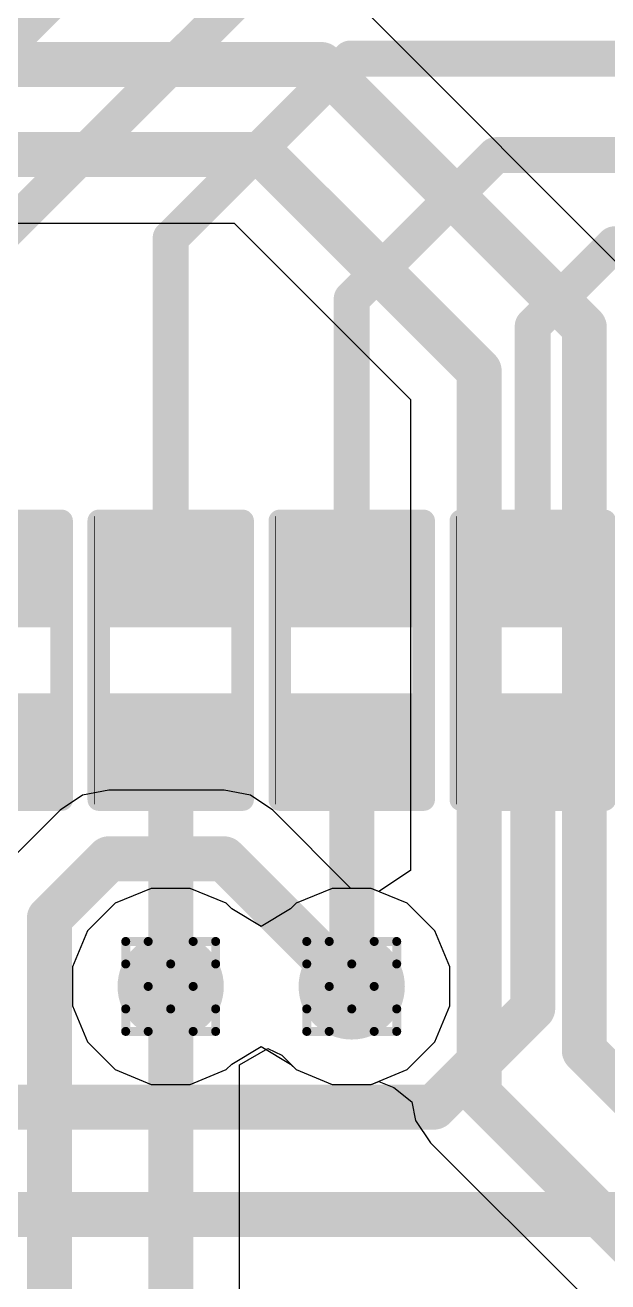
# Model space of a CAD drawing. Header units: inches. Extents: x -11 to 5379, y 0 to 5429.
# Drawn here: x 135.72 to 139.01, y 33.33 to 40.43 of the extents above; entities that cross this region are included whole.
import ezdxf

# ---------------------------------------------------------------- set-up
doc = ezdxf.new("R2010")
doc.units = ezdxf.units.IN
for name, color, linetype in [('Bottom Layer', 5, 'Continuous'), ('Drill Drawing', 1, 'Continuous'), ('GND', 16, 'Continuous'), ('PWR', 76, 'Continuous'), ('Top Layer', 1, 'Continuous'), ('Top Overlay', 2, 'Continuous'), ('Top Paste', 8, 'Continuous'), ('Top Solder', 216, 'Continuous'), ('Via Holes', 16, 'Continuous')]:
    doc.layers.add(name, color=color, linetype=linetype)

# ---------------------------------------------------------------- blocks, each defined once
blk = doc.blocks.new('R___0402_447')
at = {"layer": 'Top Layer'}
for points in [[(-0.6985, -0.3175), (-0.6985, 0.3175), (-0.2413, 0.3175), (-0.2413, -0.3175)], [(0.2413, -0.3175), (0.2413, 0.3175), (0.6985, 0.3175), (0.6985, -0.3175)]]:
    blk.add_hatch(color=1, dxfattribs=at).paths.add_polyline_path(points)
at = {"layer": 'Top Paste'}
for points in [[(-0.6985, -0.3175), (-0.6985, 0.3175), (-0.2413, 0.3175), (-0.2413, -0.3175)], [(0.2413, -0.3175), (0.2413, 0.3175), (0.6985, 0.3175), (0.6985, -0.3175)]]:
    blk.add_hatch(color=8, dxfattribs=at).paths.add_polyline_path(points)
at = {"layer": 'Top Solder'}
for points in [[(-0.7535, -0.3725), (-0.7535, 0.3725), (-0.1863, 0.3725), (-0.1863, -0.3725)], [(0.1863, -0.3725), (0.1863, 0.3725), (0.7535, 0.3725), (0.7535, -0.3725)]]:
    blk.add_hatch(color=216, dxfattribs=at).paths.add_polyline_path(points)
at = {"layer": 'Top Overlay'}
for points in [[(-0.7874, -0.4064, 0.127, 0.127, 0), (-0.7874, 0.4064, 0.127, 0.127, 0)], [(0.7874, 0.4064, 0.127, 0.127, 0), (-0.7874, 0.4064, 0.127, 0.127, 0)], [(0.7874, -0.4064, 0.127, 0.127, 0), (0.7874, 0.4064, 0.127, 0.127, 0)], [(0.7874, -0.4064, 0.127, 0.127, 0), (-0.7874, -0.4064, 0.127, 0.127, 0)], [(0.8128, -0.4318, 0.00323, 0.00323, 0), (-0.8128, -0.4318, 0.00323, 0.00323, 0)]]:
    blk.add_lwpolyline(points, format="xyseb", dxfattribs=at)
for points in [[(-0.8191, 0.4064, 0.0635, 0.0635, 1), (-0.7556, 0.4064, 0.0635, 0.0635, 1)], [(-0.8191, 0.4064, 0.0635, 0.0635, 1), (-0.7556, 0.4064, 0.0635, 0.0635, 1)], [(0.7556, 0.4064, 0.0635, 0.0635, 1), (0.8191, 0.4064, 0.0635, 0.0635, 1)], [(0.7556, 0.4064, 0.0635, 0.0635, 1), (0.8191, 0.4064, 0.0635, 0.0635, 1)], [(-0.8191, -0.4064, 0.0635, 0.0635, 1), (-0.7556, -0.4064, 0.0635, 0.0635, 1)], [(-0.8191, -0.4064, 0.0635, 0.0635, 1), (-0.7556, -0.4064, 0.0635, 0.0635, 1)], [(0.7556, -0.4064, 0.0635, 0.0635, 1), (0.8191, -0.4064, 0.0635, 0.0635, 1)], [(0.7556, -0.4064, 0.0635, 0.0635, 1), (0.8191, -0.4064, 0.0635, 0.0635, 1)], [(-0.8136, -0.4318, 0.00161, 0.00161, 1), (-0.812, -0.4318, 0.00161, 0.00161, 1)], [(0.812, -0.4318, 0.00161, 0.00161, 1), (0.8136, -0.4318, 0.00161, 0.00161, 1)]]:
    blk.add_lwpolyline(points, format="xyseb", close=True, dxfattribs=at)
blk = doc.blocks.new('R___0402_449')
at = {"layer": 'Top Layer'}
for points in [[(-0.6985, -0.3175), (-0.6985, 0.3175), (-0.2413, 0.3175), (-0.2413, -0.3175)], [(0.2413, -0.3175), (0.2413, 0.3175), (0.6985, 0.3175), (0.6985, -0.3175)]]:
    blk.add_hatch(color=1, dxfattribs=at).paths.add_polyline_path(points)
at = {"layer": 'Top Paste'}
for points in [[(-0.6985, -0.3175), (-0.6985, 0.3175), (-0.2413, 0.3175), (-0.2413, -0.3175)], [(0.2413, -0.3175), (0.2413, 0.3175), (0.6985, 0.3175), (0.6985, -0.3175)]]:
    blk.add_hatch(color=8, dxfattribs=at).paths.add_polyline_path(points)
at = {"layer": 'Top Solder'}
for points in [[(-0.7535, -0.3725), (-0.7535, 0.3725), (-0.1863, 0.3725), (-0.1863, -0.3725)], [(0.1863, -0.3725), (0.1863, 0.3725), (0.7535, 0.3725), (0.7535, -0.3725)]]:
    blk.add_hatch(color=216, dxfattribs=at).paths.add_polyline_path(points)
at = {"layer": 'Top Overlay'}
for points in [[(-0.7874, -0.4064, 0.127, 0.127, 0), (-0.7874, 0.4064, 0.127, 0.127, 0)], [(0.7874, 0.4064, 0.127, 0.127, 0), (-0.7874, 0.4064, 0.127, 0.127, 0)], [(0.7874, -0.4064, 0.127, 0.127, 0), (0.7874, 0.4064, 0.127, 0.127, 0)], [(0.7874, -0.4064, 0.127, 0.127, 0), (-0.7874, -0.4064, 0.127, 0.127, 0)], [(0.8128, -0.4318, 0.00323, 0.00323, 0), (-0.8128, -0.4318, 0.00323, 0.00323, 0)]]:
    blk.add_lwpolyline(points, format="xyseb", dxfattribs=at)
for points in [[(-0.8191, 0.4064, 0.0635, 0.0635, 1), (-0.7556, 0.4064, 0.0635, 0.0635, 1)], [(-0.8191, 0.4064, 0.0635, 0.0635, 1), (-0.7556, 0.4064, 0.0635, 0.0635, 1)], [(0.7556, 0.4064, 0.0635, 0.0635, 1), (0.8191, 0.4064, 0.0635, 0.0635, 1)], [(0.7556, 0.4064, 0.0635, 0.0635, 1), (0.8191, 0.4064, 0.0635, 0.0635, 1)], [(-0.8191, -0.4064, 0.0635, 0.0635, 1), (-0.7556, -0.4064, 0.0635, 0.0635, 1)], [(-0.8191, -0.4064, 0.0635, 0.0635, 1), (-0.7556, -0.4064, 0.0635, 0.0635, 1)], [(0.7556, -0.4064, 0.0635, 0.0635, 1), (0.8191, -0.4064, 0.0635, 0.0635, 1)], [(0.7556, -0.4064, 0.0635, 0.0635, 1), (0.8191, -0.4064, 0.0635, 0.0635, 1)], [(-0.8136, -0.4318, 0.00161, 0.00161, 1), (-0.812, -0.4318, 0.00161, 0.00161, 1)], [(0.812, -0.4318, 0.00161, 0.00161, 1), (0.8136, -0.4318, 0.00161, 0.00161, 1)]]:
    blk.add_lwpolyline(points, format="xyseb", close=True, dxfattribs=at)
blk = doc.blocks.new('R___0402_450')
at = {"layer": 'Top Layer'}
for points in [[(-0.6985, -0.3175), (-0.6985, 0.3175), (-0.2413, 0.3175), (-0.2413, -0.3175)], [(0.2413, -0.3175), (0.2413, 0.3175), (0.6985, 0.3175), (0.6985, -0.3175)]]:
    blk.add_hatch(color=1, dxfattribs=at).paths.add_polyline_path(points)
at = {"layer": 'Top Paste'}
for points in [[(-0.6985, -0.3175), (-0.6985, 0.3175), (-0.2413, 0.3175), (-0.2413, -0.3175)], [(0.2413, -0.3175), (0.2413, 0.3175), (0.6985, 0.3175), (0.6985, -0.3175)]]:
    blk.add_hatch(color=8, dxfattribs=at).paths.add_polyline_path(points)
at = {"layer": 'Top Solder'}
for points in [[(-0.7535, -0.3725), (-0.7535, 0.3725), (-0.1863, 0.3725), (-0.1863, -0.3725)], [(0.1863, -0.3725), (0.1863, 0.3725), (0.7535, 0.3725), (0.7535, -0.3725)]]:
    blk.add_hatch(color=216, dxfattribs=at).paths.add_polyline_path(points)
at = {"layer": 'Top Overlay'}
for points in [[(-0.7874, -0.4064, 0.127, 0.127, 0), (-0.7874, 0.4064, 0.127, 0.127, 0)], [(0.7874, 0.4064, 0.127, 0.127, 0), (-0.7874, 0.4064, 0.127, 0.127, 0)], [(0.7874, -0.4064, 0.127, 0.127, 0), (0.7874, 0.4064, 0.127, 0.127, 0)], [(0.7874, -0.4064, 0.127, 0.127, 0), (-0.7874, -0.4064, 0.127, 0.127, 0)], [(0.8128, -0.4318, 0.00323, 0.00323, 0), (-0.8128, -0.4318, 0.00323, 0.00323, 0)]]:
    blk.add_lwpolyline(points, format="xyseb", dxfattribs=at)
for points in [[(-0.8191, 0.4064, 0.0635, 0.0635, 1), (-0.7556, 0.4064, 0.0635, 0.0635, 1)], [(-0.8191, 0.4064, 0.0635, 0.0635, 1), (-0.7556, 0.4064, 0.0635, 0.0635, 1)], [(0.7556, 0.4064, 0.0635, 0.0635, 1), (0.8191, 0.4064, 0.0635, 0.0635, 1)], [(0.7556, 0.4064, 0.0635, 0.0635, 1), (0.8191, 0.4064, 0.0635, 0.0635, 1)], [(-0.8191, -0.4064, 0.0635, 0.0635, 1), (-0.7556, -0.4064, 0.0635, 0.0635, 1)], [(-0.8191, -0.4064, 0.0635, 0.0635, 1), (-0.7556, -0.4064, 0.0635, 0.0635, 1)], [(0.7556, -0.4064, 0.0635, 0.0635, 1), (0.8191, -0.4064, 0.0635, 0.0635, 1)], [(0.7556, -0.4064, 0.0635, 0.0635, 1), (0.8191, -0.4064, 0.0635, 0.0635, 1)], [(-0.8136, -0.4318, 0.00161, 0.00161, 1), (-0.812, -0.4318, 0.00161, 0.00161, 1)], [(0.812, -0.4318, 0.00161, 0.00161, 1), (0.8136, -0.4318, 0.00161, 0.00161, 1)]]:
    blk.add_lwpolyline(points, format="xyseb", close=True, dxfattribs=at)
blk = doc.blocks.new('R___0402_452')
at = {"layer": 'Top Layer'}
for points in [[(-0.6985, -0.3175), (-0.6985, 0.3175), (-0.2413, 0.3175), (-0.2413, -0.3175)], [(0.2413, -0.3175), (0.2413, 0.3175), (0.6985, 0.3175), (0.6985, -0.3175)]]:
    blk.add_hatch(color=1, dxfattribs=at).paths.add_polyline_path(points)
at = {"layer": 'Top Paste'}
for points in [[(-0.6985, -0.3175), (-0.6985, 0.3175), (-0.2413, 0.3175), (-0.2413, -0.3175)], [(0.2413, -0.3175), (0.2413, 0.3175), (0.6985, 0.3175), (0.6985, -0.3175)]]:
    blk.add_hatch(color=8, dxfattribs=at).paths.add_polyline_path(points)
at = {"layer": 'Top Solder'}
for points in [[(-0.7535, -0.3725), (-0.7535, 0.3725), (-0.1863, 0.3725), (-0.1863, -0.3725)], [(0.1863, -0.3725), (0.1863, 0.3725), (0.7535, 0.3725), (0.7535, -0.3725)]]:
    blk.add_hatch(color=216, dxfattribs=at).paths.add_polyline_path(points)
at = {"layer": 'Top Overlay'}
for points in [[(-0.7874, -0.4064, 0.127, 0.127, 0), (-0.7874, 0.4064, 0.127, 0.127, 0)], [(0.7874, 0.4064, 0.127, 0.127, 0), (-0.7874, 0.4064, 0.127, 0.127, 0)], [(0.7874, -0.4064, 0.127, 0.127, 0), (0.7874, 0.4064, 0.127, 0.127, 0)], [(0.7874, -0.4064, 0.127, 0.127, 0), (-0.7874, -0.4064, 0.127, 0.127, 0)], [(0.8128, -0.4318, 0.00323, 0.00323, 0), (-0.8128, -0.4318, 0.00323, 0.00323, 0)]]:
    blk.add_lwpolyline(points, format="xyseb", dxfattribs=at)
for points in [[(-0.8191, 0.4064, 0.0635, 0.0635, 1), (-0.7556, 0.4064, 0.0635, 0.0635, 1)], [(-0.8191, 0.4064, 0.0635, 0.0635, 1), (-0.7556, 0.4064, 0.0635, 0.0635, 1)], [(0.7556, 0.4064, 0.0635, 0.0635, 1), (0.8191, 0.4064, 0.0635, 0.0635, 1)], [(0.7556, 0.4064, 0.0635, 0.0635, 1), (0.8191, 0.4064, 0.0635, 0.0635, 1)], [(-0.8191, -0.4064, 0.0635, 0.0635, 1), (-0.7556, -0.4064, 0.0635, 0.0635, 1)], [(-0.8191, -0.4064, 0.0635, 0.0635, 1), (-0.7556, -0.4064, 0.0635, 0.0635, 1)], [(0.7556, -0.4064, 0.0635, 0.0635, 1), (0.8191, -0.4064, 0.0635, 0.0635, 1)], [(0.7556, -0.4064, 0.0635, 0.0635, 1), (0.8191, -0.4064, 0.0635, 0.0635, 1)], [(-0.8136, -0.4318, 0.00161, 0.00161, 1), (-0.812, -0.4318, 0.00161, 0.00161, 1)], [(0.812, -0.4318, 0.00161, 0.00161, 1), (0.8136, -0.4318, 0.00161, 0.00161, 1)]]:
    blk.add_lwpolyline(points, format="xyseb", close=True, dxfattribs=at)

msp = doc.modelspace()

# ---------------------------------------------------------------- hatches: boundary and pattern name
at = {"layer": 'Bottom Layer'}
h = msp.add_hatch(color=5, dxfattribs=at)
edge = h.paths.add_edge_path()
edge.add_arc((136.5393, 35), 0.3, 0, 360)
h = msp.add_hatch(color=5, dxfattribs=at)
edge = h.paths.add_edge_path()
edge.add_arc((137.5616, 35), 0.3, 0, 360)
at = {"layer": 'GND'}
h = msp.add_hatch(color=16, dxfattribs=at)
edge = h.paths.add_edge_path()
edge.add_arc((136.5393, 35), 0.3, 0, 360)
h = msp.add_hatch(color=16, dxfattribs=at)
edge = h.paths.add_edge_path()
edge.add_arc((137.5616, 35), 0.3, 0, 360)
at = {"layer": 'PWR'}
h = msp.add_hatch(color=76, dxfattribs=at)
edge = h.paths.add_edge_path()
edge.add_arc((136.5393, 35), 0.3, 0, 360)
h = msp.add_hatch(color=76, dxfattribs=at)
edge = h.paths.add_edge_path()
edge.add_arc((137.5616, 35), 0.3, 0, 360)
at = {"layer": 'Top Layer'}
h = msp.add_hatch(color=1, dxfattribs=at)
edge = h.paths.add_edge_path()
edge.add_arc((136.5393, 35), 0.3, 0, 360)
h = msp.add_hatch(color=1, dxfattribs=at)
edge = h.paths.add_edge_path()
edge.add_arc((137.5616, 35), 0.3, 0, 360)
at = {"layer": 'Via Holes'}
h = msp.add_hatch(color=7, dxfattribs=at)
edge = h.paths.add_edge_path()
edge.add_arc((136.5393, 35), 0.15, 0, 360)
h = msp.add_hatch(color=7, dxfattribs=at)
edge = h.paths.add_edge_path()
edge.add_arc((137.5616, 35), 0.15, 0, 360)

# ---------------------------------------------------------------- linework, layer by layer
at = {"layer": 'Bottom Layer'}
for p, q in [((139.1499, 38.9979), (137.6649, 40.4829)), ((126.0094, 39.3117), (136.8975, 39.3117)), ((136.8975, 39.3117), (137.8929, 38.3163)), ((137.8929, 38.3163), (137.8929, 35.6549)), ((136.0411, 36.08), (135.9151, 35.9958)), ((136.1898, 36.1096), (136.0411, 36.08)), ((136.8405, 36.1096), (136.1898, 36.1096)), ((136.9892, 36.08), (136.8405, 36.1096)), ((137.1152, 35.9958), (136.9892, 36.08)), ((135.9151, 35.9958), (135.5797, 35.6605)), ((137.557, 35.554), (137.1152, 35.9958)), ((137.8929, 35.6549), (137.7151, 35.5361)), ((137.6718, 35.554), (137.557, 35.554)), ((137.7151, 35.5361), (137.6718, 35.554)), ((136.9278, 34.5573), (137.0874, 34.6491)), ((137.0874, 34.6491), (137.1666, 34.6115)), ((137.1666, 34.6115), (137.2478, 34.5303)), ((136.9278, 29.9664), (136.9278, 34.5573)), ((137.2478, 34.5303), (137.4514, 34.446)), ((137.4514, 34.446), (137.6718, 34.446)), ((137.6718, 34.446), (137.7151, 34.4639)), ((137.7151, 34.4639), (137.7997, 34.4294)), ((137.7997, 34.4294), (137.9014, 34.3486)), ((137.9014, 34.3486), (137.9225, 34.2427)), ((137.9225, 34.2427), (138.0067, 34.1166)), ((138.0067, 34.1166), (138.8661, 33.2572))]:
    msp.add_line(p, q, dxfattribs=at)
for points in [[(126.3412, 40.2082, 0.254, 0.254, 0), (137.3902, 40.2082, 0.254, 0.254, 0)], [(137.3902, 40.2082, 0.254, 0.254, 0), (138.8752, 38.7232, 0.254, 0.254, 0)], [(126.0094, 39.7002, 0.254, 0.254, 0), (137.0584, 39.7002, 0.254, 0.254, 0)], [(137.0584, 39.7002, 0.254, 0.254, 0), (138.2814, 38.4773, 0.254, 0.254, 0)], [(138.8752, 34.6373, 0.254, 0.254, 0), (138.8752, 38.7232, 0.254, 0.254, 0)], [(138.2814, 34.3913, 0.254, 0.254, 0), (138.2814, 38.4773, 0.254, 0.254, 0)], [(135.8544, 35.3858, 0.254, 0.254, 0), (136.1898, 35.7211, 0.254, 0.254, 0)], [(136.1898, 35.7211, 0.254, 0.254, 0), (136.8405, 35.7211, 0.254, 0.254, 0)], [(136.8405, 35.7211, 0.254, 0.254, 0), (137.5616, 35, 0.254, 0.254, 0)], [(135.8544, 29.7621, 0.254, 0.254, 0), (135.8544, 35.3858, 0.254, 0.254, 0)], [(136.5393, 29.8055, 0.254, 0.254, 0), (136.5393, 35, 0.254, 0.254, 0)], [(138.8752, 34.6373, 0.254, 0.254, 0), (139.3867, 34.1258, 0.254, 0.254, 0)], [(138.2814, 34.3913, 0.254, 0.254, 0), (139.1407, 33.5319, 0.254, 0.254, 0)]]:
    msp.add_lwpolyline(points, format="xyseb", dxfattribs=at)
for points in [[(137.3267, 40.2082, 0.127, 0.127, 1), (137.4537, 40.2082, 0.127, 0.127, 1)], [(137.3267, 40.2082, 0.127, 0.127, 1), (137.4537, 40.2082, 0.127, 0.127, 1)], [(136.9949, 39.7002, 0.127, 0.127, 1), (137.1219, 39.7002, 0.127, 0.127, 1)], [(136.9949, 39.7002, 0.127, 0.127, 1), (137.1219, 39.7002, 0.127, 0.127, 1)], [(138.8117, 38.7232, 0.127, 0.127, 1), (138.9387, 38.7232, 0.127, 0.127, 1)], [(138.8117, 38.7232, 0.127, 0.127, 1), (138.9387, 38.7232, 0.127, 0.127, 1)], [(138.2179, 38.4773, 0.127, 0.127, 1), (138.3449, 38.4773, 0.127, 0.127, 1)], [(138.2179, 38.4773, 0.127, 0.127, 1), (138.3449, 38.4773, 0.127, 0.127, 1)], [(136.1263, 35.7211, 0.127, 0.127, 1), (136.2533, 35.7211, 0.127, 0.127, 1)], [(136.1263, 35.7211, 0.127, 0.127, 1), (136.2533, 35.7211, 0.127, 0.127, 1)], [(136.777, 35.7211, 0.127, 0.127, 1), (136.904, 35.7211, 0.127, 0.127, 1)], [(136.777, 35.7211, 0.127, 0.127, 1), (136.904, 35.7211, 0.127, 0.127, 1)], [(135.7909, 35.3858, 0.127, 0.127, 1), (135.9179, 35.3858, 0.127, 0.127, 1)], [(135.7909, 35.3858, 0.127, 0.127, 1), (135.9179, 35.3858, 0.127, 0.127, 1)], [(136.4758, 35, 0.127, 0.127, 1), (136.6028, 35, 0.127, 0.127, 1)], [(137.4981, 35, 0.127, 0.127, 1), (137.6251, 35, 0.127, 0.127, 1)], [(138.8117, 34.6373, 0.127, 0.127, 1), (138.9387, 34.6373, 0.127, 0.127, 1)], [(138.8117, 34.6373, 0.127, 0.127, 1), (138.9387, 34.6373, 0.127, 0.127, 1)], [(138.2179, 34.3913, 0.127, 0.127, 1), (138.3449, 34.3913, 0.127, 0.127, 1)], [(138.2179, 34.3913, 0.127, 0.127, 1), (138.3449, 34.3913, 0.127, 0.127, 1)]]:
    msp.add_lwpolyline(points, format="xyseb", close=True, dxfattribs=at)
at = {"layer": 'Drill Drawing'}
for points in [[(136.2853, 35.127, 0.0508, 0.0508, 0), (136.2853, 35.254, 0.0508, 0.0508, 0)], [(136.2853, 35.254, 0.0508, 0.0508, 0), (136.4123, 35.254, 0.0508, 0.0508, 0)], [(136.4123, 35.254, 0.0508, 0.0508, 0), (136.5393, 35.127, 0.0508, 0.0508, 0)], [(136.5393, 35.127, 0.0508, 0.0508, 0), (136.6663, 35.254, 0.0508, 0.0508, 0)], [(136.6663, 35.254, 0.0508, 0.0508, 0), (136.7933, 35.254, 0.0508, 0.0508, 0)], [(136.7933, 35.127, 0.0508, 0.0508, 0), (136.7933, 35.254, 0.0508, 0.0508, 0)], [(137.3076, 35.127, 0.0508, 0.0508, 0), (137.3076, 35.254, 0.0508, 0.0508, 0)], [(137.3076, 35.254, 0.0508, 0.0508, 0), (137.4346, 35.254, 0.0508, 0.0508, 0)], [(137.4346, 35.254, 0.0508, 0.0508, 0), (137.5616, 35.127, 0.0508, 0.0508, 0)], [(137.5616, 35.127, 0.0508, 0.0508, 0), (137.6886, 35.254, 0.0508, 0.0508, 0)], [(137.6886, 35.254, 0.0508, 0.0508, 0), (137.8156, 35.254, 0.0508, 0.0508, 0)], [(137.8156, 35.127, 0.0508, 0.0508, 0), (137.8156, 35.254, 0.0508, 0.0508, 0)], [(136.2853, 35.127, 0.0508, 0.0508, 0), (136.4123, 35, 0.0508, 0.0508, 0)], [(136.6663, 35, 0.0508, 0.0508, 0), (136.7933, 35.127, 0.0508, 0.0508, 0)], [(137.3076, 35.127, 0.0508, 0.0508, 0), (137.4346, 35, 0.0508, 0.0508, 0)], [(137.6886, 35, 0.0508, 0.0508, 0), (137.8156, 35.127, 0.0508, 0.0508, 0)], [(136.2853, 34.873, 0.0508, 0.0508, 0), (136.4123, 35, 0.0508, 0.0508, 0)], [(136.6663, 35, 0.0508, 0.0508, 0), (136.7933, 34.873, 0.0508, 0.0508, 0)], [(137.3076, 34.873, 0.0508, 0.0508, 0), (137.4346, 35, 0.0508, 0.0508, 0)], [(137.6886, 35, 0.0508, 0.0508, 0), (137.8156, 34.873, 0.0508, 0.0508, 0)], [(136.2853, 34.746, 0.0508, 0.0508, 0), (136.2853, 34.873, 0.0508, 0.0508, 0)], [(136.4123, 34.746, 0.0508, 0.0508, 0), (136.5393, 34.873, 0.0508, 0.0508, 0)], [(136.5393, 34.873, 0.0508, 0.0508, 0), (136.6663, 34.746, 0.0508, 0.0508, 0)], [(136.7933, 34.746, 0.0508, 0.0508, 0), (136.7933, 34.873, 0.0508, 0.0508, 0)], [(137.3076, 34.746, 0.0508, 0.0508, 0), (137.3076, 34.873, 0.0508, 0.0508, 0)], [(137.4346, 34.746, 0.0508, 0.0508, 0), (137.5616, 34.873, 0.0508, 0.0508, 0)], [(137.5616, 34.873, 0.0508, 0.0508, 0), (137.6886, 34.746, 0.0508, 0.0508, 0)], [(137.8156, 34.746, 0.0508, 0.0508, 0), (137.8156, 34.873, 0.0508, 0.0508, 0)], [(136.2853, 34.746, 0.0508, 0.0508, 0), (136.4123, 34.746, 0.0508, 0.0508, 0)], [(136.6663, 34.746, 0.0508, 0.0508, 0), (136.7933, 34.746, 0.0508, 0.0508, 0)], [(137.3076, 34.746, 0.0508, 0.0508, 0), (137.4346, 34.746, 0.0508, 0.0508, 0)], [(137.6886, 34.746, 0.0508, 0.0508, 0), (137.8156, 34.746, 0.0508, 0.0508, 0)]]:
    msp.add_lwpolyline(points, format="xyseb", dxfattribs=at)
for points in [[(136.2726, 35.254, 0.0254, 0.0254, 1), (136.298, 35.254, 0.0254, 0.0254, 1)], [(136.2726, 35.254, 0.0254, 0.0254, 1), (136.298, 35.254, 0.0254, 0.0254, 1)], [(136.3996, 35.254, 0.0254, 0.0254, 1), (136.425, 35.254, 0.0254, 0.0254, 1)], [(136.3996, 35.254, 0.0254, 0.0254, 1), (136.425, 35.254, 0.0254, 0.0254, 1)], [(136.6536, 35.254, 0.0254, 0.0254, 1), (136.679, 35.254, 0.0254, 0.0254, 1)], [(136.6536, 35.254, 0.0254, 0.0254, 1), (136.679, 35.254, 0.0254, 0.0254, 1)], [(136.7806, 35.254, 0.0254, 0.0254, 1), (136.806, 35.254, 0.0254, 0.0254, 1)], [(136.7806, 35.254, 0.0254, 0.0254, 1), (136.806, 35.254, 0.0254, 0.0254, 1)], [(137.2949, 35.254, 0.0254, 0.0254, 1), (137.3203, 35.254, 0.0254, 0.0254, 1)], [(137.2949, 35.254, 0.0254, 0.0254, 1), (137.3203, 35.254, 0.0254, 0.0254, 1)], [(137.4219, 35.254, 0.0254, 0.0254, 1), (137.4473, 35.254, 0.0254, 0.0254, 1)], [(137.4219, 35.254, 0.0254, 0.0254, 1), (137.4473, 35.254, 0.0254, 0.0254, 1)], [(137.6759, 35.254, 0.0254, 0.0254, 1), (137.7013, 35.254, 0.0254, 0.0254, 1)], [(137.6759, 35.254, 0.0254, 0.0254, 1), (137.7013, 35.254, 0.0254, 0.0254, 1)], [(137.8029, 35.254, 0.0254, 0.0254, 1), (137.8283, 35.254, 0.0254, 0.0254, 1)], [(137.8029, 35.254, 0.0254, 0.0254, 1), (137.8283, 35.254, 0.0254, 0.0254, 1)], [(136.2726, 35.127, 0.0254, 0.0254, 1), (136.298, 35.127, 0.0254, 0.0254, 1)], [(136.2726, 35.127, 0.0254, 0.0254, 1), (136.298, 35.127, 0.0254, 0.0254, 1)], [(136.5266, 35.127, 0.0254, 0.0254, 1), (136.552, 35.127, 0.0254, 0.0254, 1)], [(136.5266, 35.127, 0.0254, 0.0254, 1), (136.552, 35.127, 0.0254, 0.0254, 1)], [(136.7806, 35.127, 0.0254, 0.0254, 1), (136.806, 35.127, 0.0254, 0.0254, 1)], [(136.7806, 35.127, 0.0254, 0.0254, 1), (136.806, 35.127, 0.0254, 0.0254, 1)], [(137.2949, 35.127, 0.0254, 0.0254, 1), (137.3203, 35.127, 0.0254, 0.0254, 1)], [(137.2949, 35.127, 0.0254, 0.0254, 1), (137.3203, 35.127, 0.0254, 0.0254, 1)], [(137.5489, 35.127, 0.0254, 0.0254, 1), (137.5743, 35.127, 0.0254, 0.0254, 1)], [(137.5489, 35.127, 0.0254, 0.0254, 1), (137.5743, 35.127, 0.0254, 0.0254, 1)], [(137.8029, 35.127, 0.0254, 0.0254, 1), (137.8283, 35.127, 0.0254, 0.0254, 1)], [(137.8029, 35.127, 0.0254, 0.0254, 1), (137.8283, 35.127, 0.0254, 0.0254, 1)], [(136.3996, 35, 0.0254, 0.0254, 1), (136.425, 35, 0.0254, 0.0254, 1)], [(136.3996, 35, 0.0254, 0.0254, 1), (136.425, 35, 0.0254, 0.0254, 1)], [(136.6536, 35, 0.0254, 0.0254, 1), (136.679, 35, 0.0254, 0.0254, 1)], [(136.6536, 35, 0.0254, 0.0254, 1), (136.679, 35, 0.0254, 0.0254, 1)], [(137.4219, 35, 0.0254, 0.0254, 1), (137.4473, 35, 0.0254, 0.0254, 1)], [(137.4219, 35, 0.0254, 0.0254, 1), (137.4473, 35, 0.0254, 0.0254, 1)], [(137.6759, 35, 0.0254, 0.0254, 1), (137.7013, 35, 0.0254, 0.0254, 1)], [(137.6759, 35, 0.0254, 0.0254, 1), (137.7013, 35, 0.0254, 0.0254, 1)], [(136.2726, 34.873, 0.0254, 0.0254, 1), (136.298, 34.873, 0.0254, 0.0254, 1)], [(136.2726, 34.873, 0.0254, 0.0254, 1), (136.298, 34.873, 0.0254, 0.0254, 1)], [(136.5266, 34.873, 0.0254, 0.0254, 1), (136.552, 34.873, 0.0254, 0.0254, 1)], [(136.5266, 34.873, 0.0254, 0.0254, 1), (136.552, 34.873, 0.0254, 0.0254, 1)], [(136.7806, 34.873, 0.0254, 0.0254, 1), (136.806, 34.873, 0.0254, 0.0254, 1)], [(136.7806, 34.873, 0.0254, 0.0254, 1), (136.806, 34.873, 0.0254, 0.0254, 1)], [(137.2949, 34.873, 0.0254, 0.0254, 1), (137.3203, 34.873, 0.0254, 0.0254, 1)], [(137.2949, 34.873, 0.0254, 0.0254, 1), (137.3203, 34.873, 0.0254, 0.0254, 1)], [(137.5489, 34.873, 0.0254, 0.0254, 1), (137.5743, 34.873, 0.0254, 0.0254, 1)], [(137.5489, 34.873, 0.0254, 0.0254, 1), (137.5743, 34.873, 0.0254, 0.0254, 1)], [(137.8029, 34.873, 0.0254, 0.0254, 1), (137.8283, 34.873, 0.0254, 0.0254, 1)], [(137.8029, 34.873, 0.0254, 0.0254, 1), (137.8283, 34.873, 0.0254, 0.0254, 1)], [(136.2726, 34.746, 0.0254, 0.0254, 1), (136.298, 34.746, 0.0254, 0.0254, 1)], [(136.2726, 34.746, 0.0254, 0.0254, 1), (136.298, 34.746, 0.0254, 0.0254, 1)], [(136.3996, 34.746, 0.0254, 0.0254, 1), (136.425, 34.746, 0.0254, 0.0254, 1)], [(136.3996, 34.746, 0.0254, 0.0254, 1), (136.425, 34.746, 0.0254, 0.0254, 1)], [(136.6536, 34.746, 0.0254, 0.0254, 1), (136.679, 34.746, 0.0254, 0.0254, 1)], [(136.6536, 34.746, 0.0254, 0.0254, 1), (136.679, 34.746, 0.0254, 0.0254, 1)], [(136.7806, 34.746, 0.0254, 0.0254, 1), (136.806, 34.746, 0.0254, 0.0254, 1)], [(136.7806, 34.746, 0.0254, 0.0254, 1), (136.806, 34.746, 0.0254, 0.0254, 1)], [(137.2949, 34.746, 0.0254, 0.0254, 1), (137.3203, 34.746, 0.0254, 0.0254, 1)], [(137.2949, 34.746, 0.0254, 0.0254, 1), (137.3203, 34.746, 0.0254, 0.0254, 1)], [(137.4219, 34.746, 0.0254, 0.0254, 1), (137.4473, 34.746, 0.0254, 0.0254, 1)], [(137.4219, 34.746, 0.0254, 0.0254, 1), (137.4473, 34.746, 0.0254, 0.0254, 1)], [(137.6759, 34.746, 0.0254, 0.0254, 1), (137.7013, 34.746, 0.0254, 0.0254, 1)], [(137.6759, 34.746, 0.0254, 0.0254, 1), (137.7013, 34.746, 0.0254, 0.0254, 1)], [(137.8029, 34.746, 0.0254, 0.0254, 1), (137.8283, 34.746, 0.0254, 0.0254, 1)], [(137.8029, 34.746, 0.0254, 0.0254, 1), (137.8283, 34.746, 0.0254, 0.0254, 1)]]:
    msp.add_lwpolyline(points, format="xyseb", close=True, dxfattribs=at)
at = {"layer": 'GND'}
for p, q in [((136.4291, 35.554), (136.2255, 35.4697)), ((136.6495, 35.554), (136.4291, 35.554)), ((136.8532, 35.4697), (136.6495, 35.554)), ((137.4514, 35.554), (137.2478, 35.4697)), ((137.6718, 35.554), (137.4514, 35.554)), ((137.8754, 35.4697), (137.6718, 35.554)), ((136.2255, 35.4697), (136.0697, 35.3138)), ((136.8845, 35.4383), (136.8532, 35.4697)), ((137.0505, 35.3387), (136.8845, 35.4383)), ((137.2164, 35.4383), (137.0505, 35.3387)), ((137.2478, 35.4697), (137.2164, 35.4383)), ((138.0313, 35.3138), (137.8754, 35.4697)), ((136.0697, 35.3138), (135.9853, 35.1102)), ((138.1156, 35.1102), (138.0313, 35.3138)), ((135.9853, 35.1102), (135.9853, 34.8898)), ((138.1156, 34.8898), (138.1156, 35.1102)), ((135.9853, 34.8898), (136.0697, 34.6862)), ((138.0313, 34.6862), (138.1156, 34.8898)), ((136.0697, 34.6862), (136.2255, 34.5303)), ((136.8845, 34.5617), (137.0505, 34.6613)), ((137.0505, 34.6613), (137.2164, 34.5617)), ((137.8754, 34.5303), (138.0313, 34.6862)), ((136.2255, 34.5303), (136.4291, 34.446)), ((136.6495, 34.446), (136.8532, 34.5303)), ((136.8532, 34.5303), (136.8845, 34.5617)), ((137.2164, 34.5617), (137.2478, 34.5303)), ((137.2478, 34.5303), (137.4514, 34.446)), ((137.6718, 34.446), (137.8754, 34.5303)), ((136.4291, 34.446), (136.6495, 34.446)), ((137.4514, 34.446), (137.6718, 34.446))]:
    msp.add_line(p, q, dxfattribs=at)
at = {"layer": 'PWR'}
for p, q in [((136.4291, 35.554), (136.2255, 35.4697)), ((136.6495, 35.554), (136.4291, 35.554)), ((136.8532, 35.4697), (136.6495, 35.554)), ((137.4514, 35.554), (137.2478, 35.4697)), ((137.6718, 35.554), (137.4514, 35.554)), ((137.8754, 35.4697), (137.6718, 35.554)), ((136.2255, 35.4697), (136.0697, 35.3138)), ((136.8845, 35.4383), (136.8532, 35.4697)), ((137.0505, 35.3387), (136.8845, 35.4383)), ((137.2164, 35.4383), (137.0505, 35.3387)), ((137.2478, 35.4697), (137.2164, 35.4383)), ((138.0313, 35.3138), (137.8754, 35.4697)), ((136.0697, 35.3138), (135.9853, 35.1102)), ((138.1156, 35.1102), (138.0313, 35.3138)), ((135.9853, 35.1102), (135.9853, 34.8898)), ((138.1156, 34.8898), (138.1156, 35.1102)), ((135.9853, 34.8898), (136.0697, 34.6862)), ((138.0313, 34.6862), (138.1156, 34.8898)), ((136.0697, 34.6862), (136.2255, 34.5303)), ((136.8845, 34.5617), (137.0505, 34.6613)), ((137.0505, 34.6613), (137.2164, 34.5617)), ((137.8754, 34.5303), (138.0313, 34.6862)), ((136.2255, 34.5303), (136.4291, 34.446)), ((136.6495, 34.446), (136.8532, 34.5303)), ((136.8532, 34.5303), (136.8845, 34.5617)), ((137.2164, 34.5617), (137.2478, 34.5303)), ((137.2478, 34.5303), (137.4514, 34.446)), ((137.6718, 34.446), (137.8754, 34.5303)), ((136.4291, 34.446), (136.6495, 34.446)), ((137.4514, 34.446), (137.6718, 34.446))]:
    msp.add_line(p, q, dxfattribs=at)
at = {"layer": 'Top Layer'}
for points in [[(134.4948, 39.1924, 0.2032, 0.2032, 0), (136.7168, 41.4144, 0.2032, 0.2032, 0)], [(135.5171, 39.1734, 0.2032, 0.2032, 0), (137.1901, 40.8464, 0.2032, 0.2032, 0)], [(136.5393, 39.2276, 0.2032, 0.2032, 0), (137.5536, 40.2419, 0.2032, 0.2032, 0)], [(137.5536, 40.2419, 0.2032, 0.2032, 0), (139.974, 40.2419, 0.2032, 0.2032, 0)], [(137.5616, 38.8843, 0.2032, 0.2032, 0), (138.3734, 39.6962, 0.2032, 0.2032, 0)], [(138.3734, 39.6962, 0.2032, 0.2032, 0), (140.1141, 39.6962, 0.2032, 0.2032, 0)], [(136.5393, 37.3126, 0.2032, 0.2032, 0), (136.5393, 39.2276, 0.2032, 0.2032, 0)], [(138.5839, 38.7315, 0.2032, 0.2032, 0), (139.0447, 39.1924, 0.2032, 0.2032, 0)], [(139.0447, 39.1924, 0.2032, 0.2032, 0), (140.2912, 39.1924, 0.2032, 0.2032, 0)], [(137.5616, 37.3126, 0.2032, 0.2032, 0), (137.5616, 38.8843, 0.2032, 0.2032, 0)], [(138.5839, 37.3126, 0.2032, 0.2032, 0), (138.5839, 38.7315, 0.2032, 0.2032, 0)], [(136.5393, 35, 0.254, 0.254, 0), (136.5393, 36.3728, 0.254, 0.254, 0)], [(137.5616, 35, 0.254, 0.254, 0), (137.5616, 36.3728, 0.254, 0.254, 0)], [(138.5839, 34.8761, 0.254, 0.254, 0), (138.5839, 36.3728, 0.254, 0.254, 0)], [(138.0259, 34.3181, 0.254, 0.254, 0), (138.5839, 34.8761, 0.254, 0.254, 0)], [(126.6295, 34.3181, 0.254, 0.254, 0), (138.0259, 34.3181, 0.254, 0.254, 0)], [(126.2449, 33.7114, 0.254, 0.254, 0), (141.7627, 33.7114, 0.254, 0.254, 0)]]:
    msp.add_lwpolyline(points, format="xyseb", dxfattribs=at)
for points in [[(137.5028, 40.2419, 0.1016, 0.1016, 1), (137.6044, 40.2419, 0.1016, 0.1016, 1)], [(137.5028, 40.2419, 0.1016, 0.1016, 1), (137.6044, 40.2419, 0.1016, 0.1016, 1)], [(138.3226, 39.6962, 0.1016, 0.1016, 1), (138.4242, 39.6962, 0.1016, 0.1016, 1)], [(138.3226, 39.6962, 0.1016, 0.1016, 1), (138.4242, 39.6962, 0.1016, 0.1016, 1)], [(136.4885, 39.2276, 0.1016, 0.1016, 1), (136.5901, 39.2276, 0.1016, 0.1016, 1)], [(136.4885, 39.2276, 0.1016, 0.1016, 1), (136.5901, 39.2276, 0.1016, 0.1016, 1)], [(138.9939, 39.1924, 0.1016, 0.1016, 1), (139.0955, 39.1924, 0.1016, 0.1016, 1)], [(138.9939, 39.1924, 0.1016, 0.1016, 1), (139.0955, 39.1924, 0.1016, 0.1016, 1)], [(137.5108, 38.8843, 0.1016, 0.1016, 1), (137.6124, 38.8843, 0.1016, 0.1016, 1)], [(137.5108, 38.8843, 0.1016, 0.1016, 1), (137.6124, 38.8843, 0.1016, 0.1016, 1)], [(138.5331, 38.7315, 0.1016, 0.1016, 1), (138.6347, 38.7315, 0.1016, 0.1016, 1)], [(138.5331, 38.7315, 0.1016, 0.1016, 1), (138.6347, 38.7315, 0.1016, 0.1016, 1)], [(136.4885, 37.3126, 0.1016, 0.1016, 1), (136.5901, 37.3126, 0.1016, 0.1016, 1)], [(137.5108, 37.3126, 0.1016, 0.1016, 1), (137.6124, 37.3126, 0.1016, 0.1016, 1)], [(138.5331, 37.3126, 0.1016, 0.1016, 1), (138.6347, 37.3126, 0.1016, 0.1016, 1)], [(136.4758, 36.3728, 0.127, 0.127, 1), (136.6028, 36.3728, 0.127, 0.127, 1)], [(137.4981, 36.3728, 0.127, 0.127, 1), (137.6251, 36.3728, 0.127, 0.127, 1)], [(138.5204, 36.3728, 0.127, 0.127, 1), (138.6474, 36.3728, 0.127, 0.127, 1)], [(136.4758, 35, 0.127, 0.127, 1), (136.6028, 35, 0.127, 0.127, 1)], [(137.4981, 35, 0.127, 0.127, 1), (137.6251, 35, 0.127, 0.127, 1)], [(138.5204, 34.8761, 0.127, 0.127, 1), (138.6474, 34.8761, 0.127, 0.127, 1)], [(138.5204, 34.8761, 0.127, 0.127, 1), (138.6474, 34.8761, 0.127, 0.127, 1)], [(137.9624, 34.3181, 0.127, 0.127, 1), (138.0894, 34.3181, 0.127, 0.127, 1)], [(137.9624, 34.3181, 0.127, 0.127, 1), (138.0894, 34.3181, 0.127, 0.127, 1)]]:
    msp.add_lwpolyline(points, format="xyseb", close=True, dxfattribs=at)

# ---------------------------------------------------------------- block references
at = {"rotation": 270}
for name, p in [('R___0402_452', (135.5171, 36.8427)), ('R___0402_450', (136.5393, 36.8427)), ('R___0402_449', (137.5616, 36.8427)), ('R___0402_447', (138.5839, 36.8427))]:
    msp.add_blockref(name, p, dxfattribs=at)

doc.saveas('drawing.dxf')
